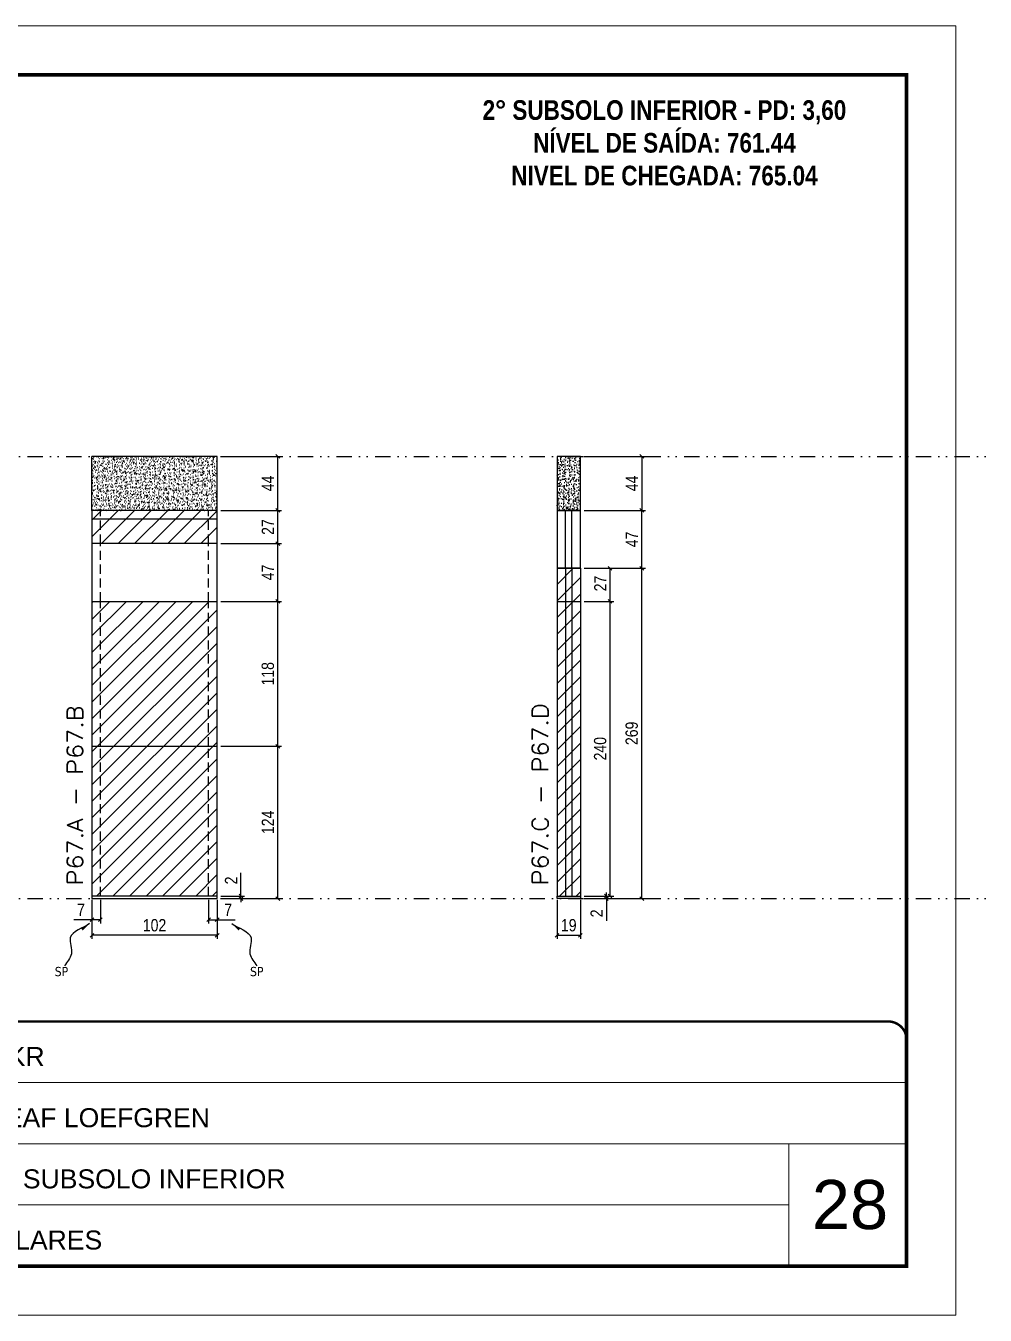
# Model space of a CAD drawing. Extents: x 13513 to 27878, y -21631 to 6985.
# Drawn here: x 19910 to 20691, y -957 to 93 of the extents above; entities that cross this region are included whole.
import ezdxf

# ---------------------------------------------------------------- set-up
doc = ezdxf.new("R2010")
doc.units = 0
for name, pattern in [('CONTINUO', [0]), ('DASHED', [0.75, 0.5, -0.25]), ('DIVIDE2', [0.625, 0.25, -0.125, 0, -0.125, 0, -0.125]), ('HIDDEN', [0.375, 0.25, -0.125])]:
    doc.linetypes.add(name, pattern=pattern)
for name, color, linetype, lineweight in [('CARIMBO', 255, 'Continuous', 9), ('Folhas', 255, 'Continuous', 9), ('Hachura', 251, 'Continuous', 9), ('SARRAFO DE PRESSAO', 251, 'DASHED', 9), ('Texto Seção', 7, 'Continuous', 15)]:
    doc.layers.add(name, color=color, linetype=linetype, lineweight=lineweight)
for name, color, linetype in [('COTA', 241, 'Continuous'), ('NOMENCLATURA', 7, 'Continuous'), ('Nível', 160, 'Continuous'), ('Painéis', 200, 'Continuous'), ('SARR_2.2x7', 40, 'Continuous'), ('Sarrafo de Pressão', 42, 'HIDDEN'), ('texto', 7, 'Continuous')]:
    doc.layers.add(name, color=color, linetype=linetype)
doc.styles.add('ARIAL', font='arial.ttf')
doc.styles.add('COTA TECNICA', font='techl___.ttf', dxfattribs={"height": 10})
doc.styles.add('COTA TECNICA-50', font='techl___.ttf', dxfattribs={"height": 10})
doc.styles.add('REGUA-120', font='ROMANS.shx', dxfattribs={"height": 15})
doc.styles.add('ROMANC', font='techb___.ttf', dxfattribs={"height": 2.5})
doc.styles.get("Standard").update_dxf_attribs({"font": 'arial.ttf'})
doc.styles.add('Tecnologia', font='')
doc.styles.get('Tecnologia').set_extended_font_data('Forgotten Futurist')
doc.dimstyles.new('COTA PAINEL-50', dxfattribs={"dimtxt": 10, "dimasz": 3, "dimexe": 3, "dimexo": 3, "dimgap": 3, "dimtad": 1, "dimdec": 1, "dimzin": 12, "dimdsep": 46, "dimtxsty": 'COTA TECNICA-50', "dimblk1": 'OBLIQUE', "dimblk2": 'OBLIQUE', "dimsah": 1, "dimcen": 0.9, "dimclrd": 4, "dimclre": 4, "dimclrt": 240, "dimadec": 1, "dimazin": 3, "dimtfac": 1, "dimtdec": 1, "dimtmove": 0, "dimatfit": 3, "dimfxl": 1, "dimtolj": 1, "dimtzin": 12, "dimarcsym": 0})
doc.dimstyles.new('PAINEL', dxfattribs={"dimtxt": 10, "dimasz": 3, "dimexe": 3, "dimexo": 3, "dimgap": 3, "dimtad": 1, "dimdec": 1, "dimzin": 12, "dimdsep": 46, "dimtxsty": 'COTA TECNICA', "dimblk1": 'OBLIQUE', "dimblk2": 'OBLIQUE', "dimsah": 1, "dimcen": 0.9, "dimclrd": 4, "dimclre": 4, "dimclrt": 240, "dimadec": 1, "dimazin": 3, "dimtfac": 1, "dimtdec": 1, "dimtmove": 0, "dimatfit": 3, "dimfxl": 1, "dimtolj": 1, "dimtzin": 12, "dimarcsym": 0})
doc.dimstyles.get("Standard").update_dxf_attribs({"dimtxt": 0.18, "dimasz": 0.18, "dimexe": 0.18, "dimexo": 0.0625, "dimgap": 0.09, "dimtad": 0, "dimtih": 1, "dimtoh": 1, "dimdec": 4, "dimzin": 0, "dimdsep": 46, "dimtxsty": 'Standard', "dimcen": 0.09, "dimadec": 0, "dimazin": 0, "dimtfac": 1, "dimtdec": 4, "dimtofl": 0, "dimtmove": 0, "dimatfit": 3, "dimfxl": 1, "dimtolj": 1, "dimtzin": 0, "dimarcsym": 0})

# ---------------------------------------------------------------- blocks, each defined once
blk = doc.blocks.new('9999999999')
at = {"color": 30, "linetype": 'CONTINUO'}
for p, q in [((98564.6, 34230.2), (98564.6, 34429.4)), ((98564.6, 34379.6), (99584, 34379.6)), ((98564.6, 34329.8), (99488, 34329.8)), ((99584, 34329.8), (99488, 34329.8)), ((99488, 34329.8), (99488, 34230.2)), ((98564.6, 34280), (99488, 34280))]:
    blk.add_line(p, q, dxfattribs=at)
at = {"color": 30, "linetype": 'CONTINUO', "const_width": 2}
blk.add_lwpolyline([(99584, 34230.2), (99584, 34414.4, 0.414214), (99569, 34429.4), (98229, 34429.4, 0.414214), (98214, 34414.4), (98214, 34245.2, 0.414214), (98229, 34230.2), (99584, 34230.2)], format="xyb", dxfattribs=at)
at = {"layer": 'Folhas'}
blk.add_lwpolyline([(98139, 34190.2), (99624, 34190.2), (99624, 35240.2), (98139, 35240.2)], close=True, dxfattribs=at)
at = {"layer": 'Folhas', "color": 30, "const_width": 3}
blk.add_lwpolyline([(98214, 34230.2), (99584, 34230.2), (99584, 35200.2), (98214, 35200.2)], close=True, dxfattribs=at)
at = {"color": 7, "linetype": 'Continuous', "ltscale": 5, "style": 'ARIAL'}
for s, height, p in [('SKR', 15.48, (98837.7, 34393.1)), ('LEAF LOEFGREN', 15.483, (98837.7, 34343.3)), ('2° SUBSOLO INFERIOR', 15.483, (98837.7, 34293.5)), ('NOVA SISTEMAS CONSTRUTIVOS', 11.059, (98263.2, 34267.2)), ('PILARES', 15.48, (98837.7, 34243.7))]:
    blk.add_text(s, height=height, dxfattribs=at).set_placement(p)
at = {"layer": 'Folhas', "color": 7, "style": 'Tecnologia', "width": 1.5}
for s, p in [('CLIENTE:', (98573.7, 34397.2)), ('OBRA:', (98573.7, 34347.3)), ('PAVIMENTO:', (98573.7, 34297.5)), ('PROJETO:', (98573.7, 34247.7))]:
    blk.add_text(s, height=14, dxfattribs=at).set_placement(p)
blk = doc.blocks.new('_Oblique')
at = {"color": 0, "linetype": 'ByBlock', "lineweight": -2}
blk.add_line((-0.5, -0.5), (0.5, 0.5), dxfattribs=at)
blk = doc.blocks.new('*D1662')
at = {"layer": 'COTA', "color": 4, "lineweight": -2, "transparency": 16777216}
for p, q in [((19963.6, -618.4), (19963.6, -650.3)), ((20065.6, -618.4), (20065.6, -650.3)), ((20065.6, -647.3), (19963.6, -647.3))]:
    blk.add_line(p, q, dxfattribs=at)
at = {"layer": 'Defpoints', "color": 0, "transparency": 16777216}
for p in [(19963.6, -615.4), (20065.6, -615.4), (19963.6, -647.3)]:
    blk.add_point(p, dxfattribs=at)
at = {"layer": 'COTA', "color": 4, "lineweight": -2, "transparency": 16777216, "xscale": 3, "yscale": 3, "zscale": 3, "rotation": 180}
blk.add_blockref('_Oblique', (19963.6, -647.3), dxfattribs=at)
at = {"layer": 'COTA', "color": 4, "lineweight": -2, "transparency": 16777216, "xscale": 3, "yscale": 3, "zscale": 3}
blk.add_blockref('_Oblique', (20065.6, -647.3), dxfattribs=at)
at = {"layer": 'COTA', "color": 240, "transparency": 16777216, "insert": (20014.6, -639.2), "char_height": 10, "attachment_point": 5, "style": 'COTA TECNICA'}
blk.add_mtext('\\A1;102', dxfattribs=at)
blk = doc.blocks.new('*D1663')
at = {"layer": 'COTA', "color": 4, "lineweight": -2, "transparency": 16777216}
for p, q in [((20058.6, -618.4), (20058.6, -637.7)), ((20065.6, -620.4), (20065.6, -637.7)), ((20058.6, -634.7), (20065.6, -634.7)), ((20065.6, -634.7), (20080.3, -634.7))]:
    blk.add_line(p, q, dxfattribs=at)
at = {"layer": 'Defpoints', "color": 0, "transparency": 16777216}
for p in [(20058.6, -615.4), (20065.6, -617.4), (20065.6, -634.7)]:
    blk.add_point(p, dxfattribs=at)
at = {"layer": 'COTA', "color": 4, "lineweight": -2, "transparency": 16777216, "xscale": 3, "yscale": 3, "zscale": 3, "rotation": 180}
blk.add_blockref('_Oblique', (20058.6, -634.7), dxfattribs=at)
at = {"layer": 'COTA', "color": 4, "lineweight": -2, "transparency": 16777216, "xscale": 3, "yscale": 3, "zscale": 3}
blk.add_blockref('_Oblique', (20065.6, -634.7), dxfattribs=at)
at = {"layer": 'COTA', "color": 240, "transparency": 16777216, "insert": (20074.5, -626.6), "char_height": 10, "attachment_point": 5, "style": 'COTA TECNICA-50'}
blk.add_mtext('\\A1;7', dxfattribs=at)
blk = doc.blocks.new('*D1664')
at = {"layer": 'COTA', "color": 4, "lineweight": -2, "transparency": 16777216}
for p, q in [((19970.6, -618.4), (19970.6, -637.7)), ((19963.6, -620.4), (19963.6, -637.7)), ((19963.6, -634.7), (19948.9, -634.7)), ((19970.6, -634.7), (19963.6, -634.7))]:
    blk.add_line(p, q, dxfattribs=at)
at = {"layer": 'Defpoints', "color": 0, "transparency": 16777216}
for p in [(19963.6, -617.4), (19970.6, -615.4), (19963.6, -634.7)]:
    blk.add_point(p, dxfattribs=at)
at = {"layer": 'COTA', "color": 4, "lineweight": -2, "transparency": 16777216, "xscale": 3, "yscale": 3, "zscale": 3, "rotation": 180}
blk.add_blockref('_Oblique', (19963.6, -634.7), dxfattribs=at)
at = {"layer": 'COTA', "color": 4, "lineweight": -2, "transparency": 16777216, "xscale": 3, "yscale": 3, "zscale": 3}
blk.add_blockref('_Oblique', (19970.6, -634.7), dxfattribs=at)
at = {"layer": 'COTA', "color": 240, "transparency": 16777216, "insert": (19954.7, -626.6), "char_height": 10, "attachment_point": 5, "style": 'COTA TECNICA-50'}
blk.add_mtext('\\A1;7', dxfattribs=at)
blk = doc.blocks.new('*D1665')
at = {"layer": 'COTA', "color": 4, "lineweight": -2, "transparency": 16777216}
for p, q in [((20084.9, -615.4), (20084.9, -596.6)), ((20068.6, -615.4), (20087.9, -615.4)), ((20068.6, -617.4), (20087.9, -617.4)), ((20084.9, -617.4), (20084.9, -615.4)), ((20084.9, -617.4), (20084.9, -620.4))]:
    blk.add_line(p, q, dxfattribs=at)
at = {"layer": 'Defpoints', "color": 0, "transparency": 16777216}
for p in [(20065.6, -615.4), (20065.6, -617.4), (20084.9, -617.4)]:
    blk.add_point(p, dxfattribs=at)
at = {"layer": 'COTA', "color": 4, "lineweight": -2, "transparency": 16777216, "xscale": 3, "yscale": 3, "zscale": 3}
for p, rotation in [((20084.9, -615.4), 270), ((20084.9, -617.4), 90)]:
    blk.add_blockref('_Oblique', p, dxfattribs=dict(at, rotation=rotation))
at = {"layer": 'COTA', "color": 240, "transparency": 16777216, "insert": (20076.9, -602.7), "char_height": 10, "attachment_point": 5, "rotation": 90, "style": 'COTA TECNICA-50'}
blk.add_mtext('\\A1;2', dxfattribs=at)
blk = doc.blocks.new('*D1672')
at = {"layer": 'COTA', "color": 4, "lineweight": -2, "transparency": 16777216}
for p, q in [((20068.6, -257.4), (20118, -257.4)), ((20115, -301.4), (20115, -257.4)), ((20068.6, -301.4), (20118, -301.4))]:
    blk.add_line(p, q, dxfattribs=at)
at = {"layer": 'Defpoints', "color": 0, "transparency": 16777216}
for p in [(20065.6, -257.4), (20115, -257.4), (20065.6, -301.4)]:
    blk.add_point(p, dxfattribs=at)
at = {"layer": 'COTA', "color": 4, "lineweight": -2, "transparency": 16777216, "xscale": 3, "yscale": 3, "zscale": 3}
for p, rotation in [((20115, -257.4), 90), ((20115, -301.4), 270)]:
    blk.add_blockref('_Oblique', p, dxfattribs=dict(at, rotation=rotation))
at = {"layer": 'COTA', "color": 240, "transparency": 16777216, "insert": (20106.9, -279.4), "char_height": 10, "attachment_point": 5, "rotation": 90, "style": 'COTA TECNICA-50'}
blk.add_mtext('\\A1;44', dxfattribs=at)
blk = doc.blocks.new('*D1666')
at = {"layer": 'COTA', "color": 4, "lineweight": -2, "transparency": 16777216}
for p, q in [((20068.6, -375.4), (20118, -375.4)), ((20115, -493.4), (20115, -375.4)), ((20068.6, -493.4), (20118, -493.4))]:
    blk.add_line(p, q, dxfattribs=at)
at = {"layer": 'Defpoints', "color": 0, "transparency": 16777216}
for p in [(20065.6, -375.4), (20115, -375.4), (20065.6, -493.4)]:
    blk.add_point(p, dxfattribs=at)
at = {"layer": 'COTA', "color": 4, "lineweight": -2, "transparency": 16777216, "xscale": 3, "yscale": 3, "zscale": 3}
for p, rotation in [((20115, -375.4), 90), ((20115, -493.4), 270)]:
    blk.add_blockref('_Oblique', p, dxfattribs=dict(at, rotation=rotation))
at = {"layer": 'COTA', "color": 240, "transparency": 16777216, "insert": (20106.9, -434.4), "char_height": 10, "attachment_point": 5, "rotation": 90, "style": 'COTA TECNICA-50'}
blk.add_mtext('\\A1;118', dxfattribs=at)
blk = doc.blocks.new('*D1667')
at = {"layer": 'COTA', "color": 4, "lineweight": -2, "transparency": 16777216}
for p, q in [((20068.6, -301.4), (20118, -301.4)), ((20115, -328.4), (20115, -301.4)), ((20068.6, -328.4), (20118, -328.4))]:
    blk.add_line(p, q, dxfattribs=at)
at = {"layer": 'Defpoints', "color": 0, "transparency": 16777216}
for p in [(20065.6, -301.4), (20115, -301.4), (20065.6, -328.4)]:
    blk.add_point(p, dxfattribs=at)
at = {"layer": 'COTA', "color": 4, "lineweight": -2, "transparency": 16777216, "xscale": 3, "yscale": 3, "zscale": 3}
for p, rotation in [((20115, -301.4), 90), ((20115, -328.4), 270)]:
    blk.add_blockref('_Oblique', p, dxfattribs=dict(at, rotation=rotation))
at = {"layer": 'COTA', "color": 240, "transparency": 16777216, "insert": (20106.9, -314.9), "char_height": 10, "attachment_point": 5, "rotation": 90, "style": 'COTA TECNICA-50'}
blk.add_mtext('\\A1;27', dxfattribs=at)
blk = doc.blocks.new('*D1673')
at = {"layer": 'COTA', "color": 4, "linetype": 'ByBlock', "lineweight": -2, "transparency": 16777216}
for p, q in [((20068.6, -493.4), (20118, -493.4)), ((20115, -617.4), (20115, -493.4)), ((20068.6, -617.4), (20118, -617.4))]:
    blk.add_line(p, q, dxfattribs=at)
at = {"layer": 'Defpoints', "color": 0, "linetype": 'ByBlock', "transparency": 16777216}
for p in [(20065.6, -493.4), (20115, -493.4), (20065.6, -617.4)]:
    blk.add_point(p, dxfattribs=at)
at = {"layer": 'COTA', "color": 4, "linetype": 'ByBlock', "lineweight": -2, "transparency": 16777216, "xscale": 3, "yscale": 3, "zscale": 3}
for p, rotation in [((20115, -493.4), 90), ((20115, -617.4), 270)]:
    blk.add_blockref('_Oblique', p, dxfattribs=dict(at, rotation=rotation))
at = {"layer": 'COTA', "color": 240, "linetype": 'ByBlock', "transparency": 16777216, "insert": (20106.9, -555.4), "char_height": 10, "attachment_point": 5, "rotation": 90, "style": 'COTA TECNICA'}
blk.add_mtext('\\A1;124', dxfattribs=at)
blk = doc.blocks.new('*D1674')
at = {"layer": 'COTA', "color": 4, "linetype": 'ByBlock', "lineweight": -2, "transparency": 16777216}
for p, q in [((20068.6, -493.4), (20118, -493.4)), ((20115, -617.4), (20115, -493.4)), ((20068.6, -617.4), (20118, -617.4))]:
    blk.add_line(p, q, dxfattribs=at)
at = {"layer": 'Defpoints', "color": 0, "linetype": 'ByBlock', "transparency": 16777216}
for p in [(20065.6, -493.4), (20115, -493.4), (20065.6, -617.4)]:
    blk.add_point(p, dxfattribs=at)
at = {"layer": 'COTA', "color": 4, "linetype": 'ByBlock', "lineweight": -2, "transparency": 16777216, "xscale": 3, "yscale": 3, "zscale": 3}
for p, rotation in [((20115, -493.4), 90), ((20115, -617.4), 270)]:
    blk.add_blockref('_Oblique', p, dxfattribs=dict(at, rotation=rotation))
at = {"layer": 'COTA', "color": 240, "linetype": 'ByBlock', "transparency": 16777216, "insert": (20106.9, -555.4), "char_height": 10, "attachment_point": 5, "rotation": 90, "style": 'COTA TECNICA'}
blk.add_mtext('\\A1;124', dxfattribs=at)
blk = doc.blocks.new('*D1668')
at = {"layer": 'COTA', "color": 4, "lineweight": -2, "transparency": 16777216}
for p, q in [((20342.4, -618.4), (20342.4, -650.3)), ((20361.4, -618.4), (20361.4, -650.3)), ((20342.4, -647.3), (20361.4, -647.3))]:
    blk.add_line(p, q, dxfattribs=at)
at = {"layer": 'Defpoints', "color": 0, "transparency": 16777216}
for p in [(20342.4, -615.4), (20361.4, -615.4), (20361.4, -647.3)]:
    blk.add_point(p, dxfattribs=at)
at = {"layer": 'COTA', "color": 4, "lineweight": -2, "transparency": 16777216, "xscale": 3, "yscale": 3, "zscale": 3, "rotation": 180}
blk.add_blockref('_Oblique', (20342.4, -647.3), dxfattribs=at)
at = {"layer": 'COTA', "color": 4, "lineweight": -2, "transparency": 16777216, "xscale": 3, "yscale": 3, "zscale": 3}
blk.add_blockref('_Oblique', (20361.4, -647.3), dxfattribs=at)
at = {"layer": 'COTA', "color": 240, "transparency": 16777216, "insert": (20351.9, -639.2), "char_height": 10, "attachment_point": 5, "style": 'COTA TECNICA'}
blk.add_mtext('\\A1;19', dxfattribs=at)
blk = doc.blocks.new('*D1669')
at = {"layer": 'COTA', "color": 4, "lineweight": -2, "transparency": 16777216}
for p, q in [((20364.4, -615.4), (20385.6, -615.4)), ((20364.4, -617.4), (20385.6, -617.4)), ((20382.6, -615.4), (20382.6, -612.4)), ((20382.6, -615.4), (20382.6, -617.4)), ((20382.6, -617.4), (20382.6, -635.6))]:
    blk.add_line(p, q, dxfattribs=at)
at = {"layer": 'Defpoints', "color": 0, "transparency": 16777216}
for p in [(20361.4, -615.4), (20361.4, -617.4), (20382.6, -615.4)]:
    blk.add_point(p, dxfattribs=at)
at = {"layer": 'COTA', "color": 4, "lineweight": -2, "transparency": 16777216, "xscale": 3, "yscale": 3, "zscale": 3}
for p, rotation in [((20382.6, -615.4), 270), ((20382.6, -617.4), 90)]:
    blk.add_blockref('_Oblique', p, dxfattribs=dict(at, rotation=rotation))
at = {"layer": 'COTA', "color": 240, "transparency": 16777216, "insert": (20374.6, -629.5), "char_height": 10, "attachment_point": 5, "rotation": 90, "style": 'COTA TECNICA-50'}
blk.add_mtext('\\A1;2', dxfattribs=at)
blk = doc.blocks.new('*D1670')
at = {"layer": 'COTA', "color": 4, "lineweight": -2, "transparency": 16777216}
for p, q in [((20364.4, -348.4), (20414.4, -348.4)), ((20411.4, -617.4), (20411.4, -348.4)), ((20364.4, -617.4), (20414.4, -617.4))]:
    blk.add_line(p, q, dxfattribs=at)
at = {"layer": 'Defpoints', "color": 0, "transparency": 16777216}
for p in [(20361.4, -348.4), (20411.4, -348.4), (20361.4, -617.4)]:
    blk.add_point(p, dxfattribs=at)
at = {"layer": 'COTA', "color": 4, "lineweight": -2, "transparency": 16777216, "xscale": 3, "yscale": 3, "zscale": 3}
for p, rotation in [((20411.4, -348.4), 90), ((20411.4, -617.4), 270)]:
    blk.add_blockref('_Oblique', p, dxfattribs=dict(at, rotation=rotation))
at = {"layer": 'COTA', "color": 240, "transparency": 16777216, "insert": (20403.2, -482.9), "char_height": 10, "attachment_point": 5, "rotation": 90, "style": 'COTA TECNICA-50'}
blk.add_mtext('\\A1;269', dxfattribs=at)
blk = doc.blocks.new('*D1675')
at = {"layer": 'COTA', "color": 4, "lineweight": -2, "transparency": 16777216}
for p, q in [((20364.4, -375.4), (20388.6, -375.4)), ((20385.6, -615.4), (20385.6, -375.4)), ((20364.4, -615.4), (20388.6, -615.4))]:
    blk.add_line(p, q, dxfattribs=at)
at = {"layer": 'Defpoints', "color": 0, "transparency": 16777216}
for p in [(20361.4, -375.4), (20385.6, -375.4), (20361.4, -615.4)]:
    blk.add_point(p, dxfattribs=at)
at = {"layer": 'COTA', "color": 4, "lineweight": -2, "transparency": 16777216, "xscale": 3, "yscale": 3, "zscale": 3}
for p, rotation in [((20385.6, -375.4), 90), ((20385.6, -615.4), 270)]:
    blk.add_blockref('_Oblique', p, dxfattribs=dict(at, rotation=rotation))
at = {"layer": 'COTA', "color": 240, "transparency": 16777216, "insert": (20377.5, -495.4), "char_height": 10, "attachment_point": 5, "rotation": 90, "style": 'COTA TECNICA'}
blk.add_mtext('\\A1;240', dxfattribs=at)
blk = doc.blocks.new('*D1676')
at = {"layer": 'COTA', "color": 4, "lineweight": -2, "transparency": 16777216}
for p, q in [((20364.4, -348.4), (20388.6, -348.4)), ((20385.6, -375.4), (20385.6, -348.4)), ((20364.4, -375.4), (20388.6, -375.4))]:
    blk.add_line(p, q, dxfattribs=at)
at = {"layer": 'Defpoints', "color": 0, "transparency": 16777216}
for p in [(20361.4, -348.4), (20385.6, -348.4), (20361.4, -375.4)]:
    blk.add_point(p, dxfattribs=at)
at = {"layer": 'COTA', "color": 4, "lineweight": -2, "transparency": 16777216, "xscale": 3, "yscale": 3, "zscale": 3}
for p, rotation in [((20385.6, -348.4), 90), ((20385.6, -375.4), 270)]:
    blk.add_blockref('_Oblique', p, dxfattribs=dict(at, rotation=rotation))
at = {"layer": 'COTA', "color": 240, "transparency": 16777216, "insert": (20377.6, -360.9), "char_height": 10, "attachment_point": 5, "rotation": 90, "style": 'COTA TECNICA'}
blk.add_mtext('\\A1;27', dxfattribs=at)
blk = doc.blocks.new('*D1677')
at = {"layer": 'COTA', "color": 4, "lineweight": -2, "transparency": 16777216}
for p, q in [((20068.6, -328.4), (20118, -328.4)), ((20115, -375.4), (20115, -328.4)), ((20068.6, -375.4), (20118, -375.4))]:
    blk.add_line(p, q, dxfattribs=at)
at = {"layer": 'Defpoints', "color": 0, "transparency": 16777216}
for p in [(20065.6, -328.4), (20115, -328.4), (20065.6, -375.4)]:
    blk.add_point(p, dxfattribs=at)
at = {"layer": 'COTA', "color": 4, "lineweight": -2, "transparency": 16777216, "xscale": 3, "yscale": 3, "zscale": 3}
for p, rotation in [((20115, -328.4), 90), ((20115, -375.4), 270)]:
    blk.add_blockref('_Oblique', p, dxfattribs=dict(at, rotation=rotation))
at = {"layer": 'COTA', "color": 240, "transparency": 16777216, "insert": (20106.9, -351.9), "char_height": 10, "attachment_point": 5, "rotation": 90, "style": 'COTA TECNICA'}
blk.add_mtext('\\A1;47', dxfattribs=at)
blk = doc.blocks.new('*D1678')
at = {"layer": 'COTA', "color": 4, "linetype": 'ByBlock', "lineweight": -2, "transparency": 16777216}
for p, q in [((20364.4, -257.4), (20414.4, -257.4)), ((20411.4, -257.4), (20411.4, -301.4)), ((20364.4, -301.4), (20414.4, -301.4))]:
    blk.add_line(p, q, dxfattribs=at)
at = {"layer": 'Defpoints', "color": 0, "linetype": 'ByBlock', "transparency": 16777216}
for p in [(20361.4, -257.4), (20361.4, -301.4), (20411.4, -301.4)]:
    blk.add_point(p, dxfattribs=at)
at = {"layer": 'COTA', "color": 4, "linetype": 'ByBlock', "lineweight": -2, "transparency": 16777216, "xscale": 3, "yscale": 3, "zscale": 3}
for p, rotation in [((20411.4, -257.4), 90), ((20411.4, -301.4), 270)]:
    blk.add_blockref('_Oblique', p, dxfattribs=dict(at, rotation=rotation))
at = {"layer": 'COTA', "color": 240, "linetype": 'ByBlock', "transparency": 16777216, "insert": (20403.3, -279.4), "char_height": 10, "attachment_point": 5, "rotation": 90, "style": 'COTA TECNICA'}
blk.add_mtext('\\A1;44', dxfattribs=at)
blk = doc.blocks.new('*D1679')
at = {"layer": 'COTA', "color": 4, "lineweight": -2, "transparency": 16777216}
for p, q in [((20364.4, -301.4), (20414.4, -301.4)), ((20411.4, -348.5), (20411.4, -301.4)), ((20364.4, -348.5), (20414.4, -348.5))]:
    blk.add_line(p, q, dxfattribs=at)
at = {"layer": 'Defpoints', "color": 0, "transparency": 16777216}
for p in [(20361.4, -301.4), (20411.4, -301.4), (20361.4, -348.5)]:
    blk.add_point(p, dxfattribs=at)
at = {"layer": 'COTA', "color": 4, "lineweight": -2, "transparency": 16777216, "xscale": 3, "yscale": 3, "zscale": 3}
for p, rotation in [((20411.4, -301.4), 90), ((20411.4, -348.5), 270)]:
    blk.add_blockref('_Oblique', p, dxfattribs=dict(at, rotation=rotation))
at = {"layer": 'COTA', "color": 240, "transparency": 16777216, "insert": (20403.3, -325), "char_height": 10, "attachment_point": 5, "rotation": 90, "style": 'COTA TECNICA'}
blk.add_mtext('\\A1;47', dxfattribs=at)

msp = doc.modelspace()

# ---------------------------------------------------------------- hatches: boundary and pattern name
at = {"layer": 'COTA', "linetype": 'ByBlock'}
h = msp.add_hatch(dxfattribs=at)
h.set_pattern_fill('AR-CONC', color=256, scale=0.03)
h.set_pattern_definition([(50, (14521.514, -11267.883), (5.46554, -0.4781726), [0.5715, -6.2865]), (355, (14521.514, -11267.883), (-1.0573026, 5.7317054), [0.4572, -5.0292175]), (100.451445, (14521.9693, -11267.9227), (4.4082374, 5.2535326), [0.4857003, -5.3427073]), (46.1842, (14521.514, -11266.359), (8.1323712, -1.26127), [0.85725, -9.42975]), (96.63556, (14522.1916, -11266.464), (7.122124, 7.4227837), [0.7285507, -8.014068]), (351.18415, (14521.514, -11266.359), (7.122124, 7.422784), [0.685799, -7.543792]), (21, (14522.276, -11266.74), (4.5484317, -3.067956), [0.5715, -6.2865]), (326, (14522.276, -11266.74), (1.8540609, 5.525639), [0.4572, -5.0292]), (71.451445, (14522.655, -11266.9955), (6.4024926, 2.457683), [0.4857003, -5.3426981]), (37.5, (14521.5139, -11267.8828), (0.0926581, 2.53665117), [0, -4.96824, 0, -5.1054, 0, -5.04825]), (7.5, (14521.514, -11267.8828), (2.0045899, 3.00541724), [0, -2.91084, 0, -4.85394, 0, -1.92405]), (327.5, (14519.8146, -11267.8828), (4.06771786, -0.17186232), [0, -1.905, 0, -5.9436, 0, -7.8867]), (317.5, (14519.0526, -11267.883), (4.4438754, 0.7627947), [0, -2.4765, 0, -3.94716, 0, -5.6007])])
h.paths.add_polyline_path([(20065.6, -301.44), (20065.6, -257.44), (19963.6, -257.44), (19963.6, -301.44)])
at = {"layer": 'COTA'}
h = msp.add_hatch(dxfattribs=at)
h.set_pattern_fill('AR-CONC', color=256, scale=0.03)
h.set_pattern_definition([(50, (4659.504, -4570.3004), (5.4655401, -0.4781726), [0.5715, -6.2865]), (355, (4659.504, -4570.3004), (-1.0573026, 5.7317054), [0.4572, -5.0292175]), (100.451445, (4659.9595, -4570.3403), (4.4082374, 5.2535326), [0.4857003, -5.3427073]), (46.1842, (4659.504, -4568.7764), (8.1323712, -1.2612698), [0.85725, -9.42975]), (96.63556, (4660.182, -4568.8815), (7.122124, 7.4227837), [0.7285507, -8.0140682]), (351.18415, (4659.504, -4568.7764), (7.122124, 7.4227837), [0.685799, -7.543792]), (21, (4660.266, -4569.1574), (4.5484317, -3.067956), [0.5715, -6.2865]), (326, (4660.266, -4569.1574), (1.8540609, 5.525639), [0.4572, -5.0292]), (71.451445, (4660.645, -4569.413), (6.4024926, 2.457683), [0.4857003, -5.3426981]), (37.5, (4659.504, -4570.3004), (0.0926581, 2.53665117), [0, -4.96824, 0, -5.1054, 0, -5.04825]), (7.5, (4659.504, -4570.3004), (2.00458988, 3.00541724), [0, -2.91084, 0, -4.85394, 0, -1.92405]), (327.5, (4657.8047, -4570.3004), (4.06771786, -0.17186232), [0, -1.905, 0, -5.9436, 0, -7.8867]), (317.5, (4657.0427, -4570.3004), (4.44387544, 0.7627947), [0, -2.4765, 0, -3.94716, 0, -5.6007])])
h.paths.add_polyline_path([(20361.37, -257.44), (20342.37, -257.44), (20342.37, -301.44), (20361.37, -301.44)])
at = {"layer": 'Hachura', "linetype": 'ByBlock'}
h = msp.add_hatch(dxfattribs=at)
h.set_pattern_fill('ANSI31', color=256, scale=3)
h.paths.add_polyline_path([(19963.6, -301.44), (19963.6, -328.44), (20065.6, -328.44), (20065.6, -301.44)])
h.paths.add_polyline_path([(20065.6, -375.44), (19963.6, -375.44), (19963.6, -493.44), (20065.6, -493.44)])
h.paths.add_polyline_path([(19963.6, -493.44), (19963.6, -615.44), (20065.6, -615.44), (20065.6, -493.44)])
h = msp.add_hatch(dxfattribs=at)
h.set_pattern_fill('ANSI31', color=256, scale=3)
h.paths.add_polyline_path([(20342.37, -375.44), (20361.37, -375.44), (20361.37, -348.46), (20342.37, -348.46)])
h.paths.add_polyline_path([(20361.37, -375.44), (20342.37, -375.44), (20342.37, -615.44), (20361.37, -615.44)])

# ---------------------------------------------------------------- linework, layer by layer
at = {"layer": 'COTA', "linetype": 'ByBlock'}
for p, q in [((20065.6, -257.44), (19963.6, -257.44)), ((19963.6, -301.44), (19963.6, -257.44)), ((20065.6, -301.44), (20065.6, -257.44))]:
    msp.add_line(p, q, dxfattribs=at)
msp.add_lwpolyline([(20342.37, -301.44), (20361.37, -301.44), (20361.37, -257.44), (20342.37, -257.44)], close=True, dxfattribs=at)
at = {"layer": 'Nível', "color": 4, "linetype": 'DIVIDE2', "ltscale": 50}
for p, q in [((13526.77, -257.44), (21431.15, -257.44)), ((13526.77, -617.44), (21531.15, -617.44))]:
    msp.add_line(p, q, dxfattribs=at)
at = {"layer": 'Painéis'}
for p, q in [((20065.6, -301.44), (19963.6, -301.44)), ((19963.6, -301.44), (19963.6, -615.44)), ((20065.6, -615.44), (20065.6, -301.44)), ((20065.6, -328.44), (19963.6, -328.44)), ((20342.37, -348.46), (20342.37, -615.44)), ((20342.37, -348.46), (20361.37, -348.46)), ((20361.37, -348.46), (20342.37, -348.46)), ((20361.37, -348.46), (20361.37, -615.44)), ((19963.6, -375.44), (20065.6, -375.44)), ((20342.37, -375.44), (20361.37, -375.44)), ((19963.6, -493.44), (20065.6, -493.44)), ((20342.37, -615.44), (20361.37, -615.44)), ((20342.37, -615.44), (20361.37, -615.44)), ((20342.37, -617.44), (20342.37, -615.44)), ((20361.37, -617.44), (20342.37, -617.44)), ((20361.37, -615.44), (20361.37, -617.44))]:
    msp.add_line(p, q, dxfattribs=at)
for points in [[(20342.37, -348.46), (20361.37, -348.46), (20361.37, -301.44), (20342.37, -301.44)], [(20065.6, -615.44), (19963.6, -615.44), (19963.6, -617.44), (20065.6, -617.44)]]:
    msp.add_lwpolyline(points, close=True, dxfattribs=at)
at = {"layer": 'SARR_2.2x7'}
for p, q in [((20349.37, -348.46), (20349.37, -301.44)), ((20354.37, -348.46), (20354.37, -301.44)), ((20065.6, -308.44), (19963.6, -308.44)), ((20349.37, -348.44), (20349.37, -615.44)), ((20354.37, -348.44), (20354.37, -615.44))]:
    msp.add_line(p, q, dxfattribs=at)
at = {"layer": 'Sarrafo de Pressão', "ltscale": 30}
for p, q in [((19970.6, -328.44), (19970.6, -301.44)), ((20058.6, -328.44), (20058.6, -301.44)), ((19970.6, -375.44), (19970.6, -328.44)), ((20058.6, -375.44), (20058.6, -328.44)), ((19970.6, -493.44), (19970.6, -375.44)), ((20058.6, -493.44), (20058.6, -375.44)), ((19970.6, -615.44), (19970.6, -493.44)), ((20058.6, -615.44), (20058.6, -493.44))]:
    msp.add_line(p, q, dxfattribs=at)

# ---------------------------------------------------------------- block references
at = {"layer": 'SARRAFO DE PRESSAO', "color": 6, "linetype": 'ByBlock'}
msp.add_blockref('9999999999', (-78957.01, -35146.93), dxfattribs=at)

# ---------------------------------------------------------------- texts
at = {"layer": 'CARIMBO', "style": 'ARIAL'}
msp.add_text('28', height=40, dxfattribs=at).set_placement((20549.83, -886.58))
at = {"layer": 'NOMENCLATURA', "color": 2, "insert": (20429.81, 59.34), "char_height": 16, "attachment_point": 2, "style": 'ROMANC'}
msp.add_mtext_dynamic_manual_height_columns('\\P2° SUBSOLO INFERIOR - PD: 3,60\\PNÍVEL DE SAÍDA: 761.44\\PNIVEL DE CHEGADA: 765.04', width=432.3511, gutter_width=1, heights=[0], dxfattribs=at)
at = {"layer": 'texto', "color": 0, "char_height": 7.5, "attachment_point": 5}
for insert in [(19938.82, -676.93), (20097.84, -676.93)]:
    msp.add_mtext('{\\fTahoma|b0|i0|c0|p34;\\C4;SP}', dxfattribs=dict(at, insert=insert))
at = {"layer": 'Texto Seção', "style": 'REGUA-120', "width": 1.1}
for s, p in [('P67.C - P67.D', (20335.12, -606.68)), ('P67.A - P67.B', (19956.35, -606.68))]:
    msp.add_text(s, height=13, rotation=90, dxfattribs=at).set_placement(p)

# ---------------------------------------------------------------- dimensions: what is measured, and where the dimension line sits
at = {"layer": 'COTA'}
for base, p1, p2, angle, dimstyle, picture, middle in [((20114.96, -257.44), (20065.6, -301.44), (20065.6, -257.44), 90, 'COTA PAINEL-50', '*D1672', (20106.89, -279.44)), ((20114.96, -301.44), (20065.6, -328.44), (20065.6, -301.44), 90, 'COTA PAINEL-50', '*D1667', (20106.89, -314.94)), ((20411.36, -301.44), (20361.37, -348.46), (20361.37, -301.44), 90, 'PAINEL', '*D1679', (20403.28, -324.95)), ((20114.96, -328.44), (20065.6, -375.44), (20065.6, -328.44), 90, 'PAINEL', '*D1677', (20106.89, -351.94)), ((20411.36, -348.44), (20361.37, -617.44), (20361.37, -348.44), 90, 'COTA PAINEL-50', '*D1670', (20403.23, -482.94)), ((20114.96, -375.44), (20065.6, -493.44), (20065.6, -375.44), 90, 'COTA PAINEL-50', '*D1666', (20106.87, -434.44)), ((20385.64, -375.44), (20361.37, -615.44), (20361.37, -375.44), 90, 'PAINEL', '*D1675', (20377.53, -495.44)), ((19963.6, -634.68), (19970.6, -615.44), (19963.6, -617.44), 180, 'COTA PAINEL-50', '*D1664', (19954.73, -626.61))]:
    dim = msp.add_linear_dim(base=base, p1=p1, p2=p2, angle=angle, dimstyle=dimstyle, dxfattribs=at)
    dim.commit()
    dim.dimension.update_dxf_attribs({"geometry": picture, "text_midpoint": middle})
at = {"layer": 'COTA', "linetype": 'ByBlock'}
dim = msp.add_linear_dim(base=(20411.36, -301.44), p1=(20361.37, -257.44), p2=(20361.37, -301.44), angle=90, dimstyle='PAINEL', dxfattribs=at)
dim.commit()
dim.dimension.update_dxf_attribs({"geometry": '*D1678', "text_midpoint": (20403.28, -279.44)})
at = {"layer": 'COTA'}
for base, p1, p2, dimstyle, picture, middle in [((20385.64, -348.44), (20361.37, -375.44), (20361.37, -348.44), 'PAINEL', '*D1676', (20385.64, -360.94)), ((20084.85, -617.44), (20065.6, -615.44), (20065.6, -617.44), 'COTA PAINEL-50', '*D1665', (20084.85, -602.69)), ((20382.56, -615.44), (20361.37, -617.44), (20361.37, -615.44), 'COTA PAINEL-50', '*D1669', (20382.56, -629.5))]:
    dim = msp.add_linear_dim(base=base, p1=p1, p2=p2, angle=90, dimstyle=dimstyle, dxfattribs=at)
    dim.commit()
    dim.dimension.update_dxf_attribs({"geometry": picture, "text_midpoint": middle, "dimtype": 160})
at = {"layer": 'COTA', "linetype": 'ByBlock'}
for picture in ['*D1673', '*D1674']:
    dim = msp.add_aligned_dim(p1=(20065.6, -617.44), p2=(20065.6, -493.44), distance=-49.37, dimstyle='PAINEL', dxfattribs=at)
    dim.commit()
    dim.dimension.update_dxf_attribs({"geometry": picture, "text_midpoint": (20106.89, -555.44)})
at = {"layer": 'COTA'}
dim = msp.add_linear_dim(base=(19963.6, -647.33), p1=(20065.6, -615.44), p2=(19963.6, -615.44), angle=180, dimstyle='PAINEL', override={"dimarcsym": 2}, dxfattribs=at)
dim.commit()
dim.dimension.update_dxf_attribs({"geometry": '*D1662', "text_midpoint": (20014.6, -639.23)})
dim = msp.add_linear_dim(base=(20065.6, -634.68), p1=(20058.6, -615.44), p2=(20065.6, -617.44), dimstyle='COTA PAINEL-50', dxfattribs=at)
dim.commit()
dim.dimension.update_dxf_attribs({"geometry": '*D1663', "text_midpoint": (20074.46, -626.61)})
dim = msp.add_linear_dim(base=(20361.37, -647.33), p1=(20342.37, -615.44), p2=(20361.37, -615.44), dimstyle='PAINEL', override={"dimarcsym": 2}, dxfattribs=at)
dim.commit()
dim.dimension.update_dxf_attribs({"geometry": '*D1668', "text_midpoint": (20351.87, -639.25)})

# ---------------------------------------------------------------- leaders
at = {"layer": 'COTA', "path_type": 1}
for points in [[(19961.77, -637.62), (19945.98, -649.46), (19946.91, -662.46), (19941.35, -672.24)], [(20077.43, -637.62), (20093.21, -649.46), (20092.29, -662.46), (20097.84, -672.24)]]:
    msp.add_leader(points, dimstyle='Standard', override={"dimasz": 8}, dxfattribs=at)

doc.saveas('drawing.dxf')
